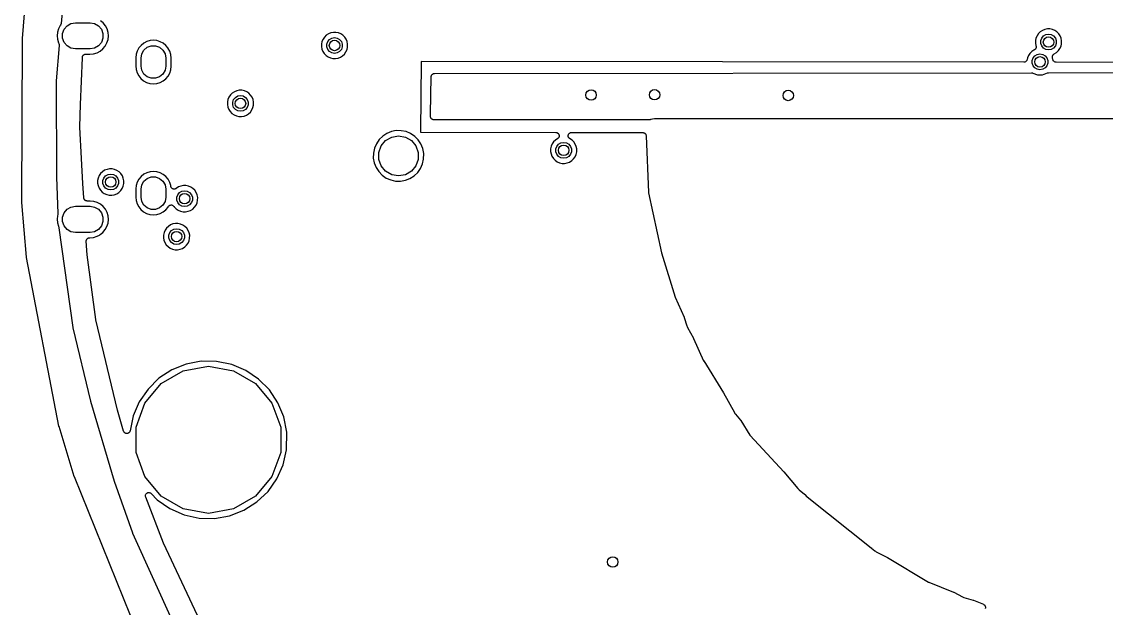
# Model space of a CAD drawing. Extents: x 83.8 to 170.2, y -169.8 to -83.8.
# Drawn here: x 83.8 to 125.22, y -145.36 to -122.99 of the extents above; entities that cross this region are included whole.
import ezdxf

# ---------------------------------------------------------------- set-up
doc = ezdxf.new("R2010")
doc.units = 0
doc.header["$MEASUREMENT"] = 0
doc.layers.add('BLACK', color=7, linetype='CONTINUOUS')

msp = doc.modelspace()

# ---------------------------------------------------------------- linework, layer by layer
at = {"layer": 'Black'}
for p, q in [((85.4415, -121.544), (85.3107, -123.061)), ((83.8379, -123.636), (83.958, -122.049)), ((86.915, -123.041), (86.8105, -122.954)), ((85.1696, -123.39), (85.1553, -123.526)), ((85.2099, -123.26), (85.1696, -123.39)), ((85.2749, -123.14), (85.2099, -123.26)), ((85.2821, -123.131), (85.2749, -123.14)), ((85.2901, -123.117), (85.2821, -123.131)), ((85.2994, -123.103), (85.2901, -123.117)), ((85.3009, -123.098), (85.2994, -123.103)), ((85.3039, -123.092), (85.3009, -123.098)), ((85.3066, -123.076), (85.3039, -123.092)), ((85.3107, -123.061), (85.3066, -123.076)), ((85.3646, -123.444), (85.424, -123.281)), ((85.424, -123.281), (85.5357, -123.148)), ((85.5357, -123.148), (85.686, -123.061)), ((85.686, -123.061), (85.8571, -123.031)), ((85.8571, -123.031), (86.413, -123.031)), ((86.413, -123.031), (86.584, -123.061)), ((86.584, -123.061), (86.7344, -123.148)), ((86.7344, -123.148), (86.846, -123.281)), ((86.846, -123.281), (86.9054, -123.444)), ((87.0006, -123.148), (86.915, -123.041)), ((87.0638, -123.269), (87.0006, -123.148)), ((87.1023, -123.4), (87.0638, -123.269)), ((87.1147, -123.536), (87.1023, -123.4)), ((95.7035, -123.398), (95.6072, -123.417)), ((95.8015, -123.399), (95.7035, -123.398)), ((95.8976, -123.419), (95.8015, -123.399)), ((122.694, -123.376), (122.624, -123.445)), ((122.776, -123.322), (122.694, -123.376)), ((122.867, -123.286), (122.776, -123.322)), ((122.964, -123.267), (122.867, -123.286)), ((123.062, -123.268), (122.964, -123.267)), ((123.158, -123.288), (123.062, -123.268)), ((123.248, -123.326), (123.158, -123.288)), ((123.329, -123.381), (123.248, -123.326)), ((123.398, -123.45), (123.329, -123.381)), ((83.8048, -129.88), (83.8375, -123.645)), ((83.8375, -123.645), (83.8383, -123.64)), ((83.8383, -123.64), (83.8379, -123.636)), ((85.1553, -123.526), (85.1677, -123.662)), ((85.1677, -123.662), (85.2062, -123.793)), ((85.2062, -123.793), (85.2246, -123.828)), ((85.3646, -123.617), (85.3646, -123.444)), ((85.424, -123.781), (85.3646, -123.617)), ((85.5357, -123.914), (85.424, -123.781)), ((86.846, -123.781), (86.7344, -123.914)), ((86.9054, -123.617), (86.846, -123.781)), ((86.9054, -123.444), (86.9054, -123.617)), ((86.9952, -123.922), (87.0601, -123.802)), ((87.0601, -123.802), (87.1005, -123.671)), ((87.1005, -123.671), (87.1147, -123.536)), ((88.4657, -123.812), (88.3632, -123.894)), ((88.5824, -123.751), (88.4657, -123.812)), ((88.7086, -123.714), (88.5824, -123.751)), ((88.8397, -123.702), (88.7086, -123.714)), ((88.9706, -123.715), (88.8397, -123.702)), ((89.0964, -123.754), (88.9706, -123.715)), ((89.2121, -123.817), (89.0964, -123.754)), ((95.2701, -123.747), (95.2497, -123.843)), ((95.3087, -123.657), (95.2701, -123.747)), ((95.3641, -123.576), (95.3087, -123.657)), ((95.4342, -123.507), (95.3641, -123.576)), ((95.5162, -123.453), (95.4342, -123.507)), ((95.4524, -123.846), (95.4882, -123.748)), ((95.4882, -123.748), (95.5554, -123.668)), ((95.6072, -123.417), (95.5162, -123.453)), ((95.5554, -123.668), (95.646, -123.616)), ((95.646, -123.616), (95.749, -123.597)), ((95.749, -123.597), (95.852, -123.616)), ((95.852, -123.616), (95.9426, -123.668)), ((95.988, -123.457), (95.8976, -123.419)), ((95.9426, -123.668), (96.0098, -123.748)), ((96.0693, -123.511), (95.988, -123.457)), ((96.0098, -123.748), (96.0456, -123.846)), ((96.1384, -123.581), (96.0693, -123.511)), ((96.1926, -123.663), (96.1384, -123.581)), ((96.23, -123.753), (96.1926, -123.663)), ((96.2489, -123.849), (96.23, -123.753)), ((122.51, -123.712), (122.508, -123.81)), ((122.508, -123.81), (122.526, -123.906)), ((122.53, -123.616), (122.51, -123.712)), ((122.569, -123.526), (122.53, -123.616)), ((122.624, -123.445), (122.569, -123.526)), ((122.713, -123.715), (122.748, -123.617)), ((122.713, -123.82), (122.713, -123.715)), ((122.748, -123.617), (122.816, -123.537)), ((122.816, -123.537), (122.906, -123.485)), ((122.906, -123.485), (123.009, -123.467)), ((123.009, -123.467), (123.112, -123.485)), ((123.112, -123.485), (123.203, -123.537)), ((123.203, -123.537), (123.27, -123.617)), ((123.27, -123.617), (123.306, -123.715)), ((123.306, -123.715), (123.306, -123.82)), ((123.453, -123.532), (123.398, -123.45)), ((123.49, -123.622), (123.453, -123.532)), ((123.509, -123.718), (123.49, -123.622)), ((123.507, -123.832), (123.509, -123.718)), ((85.2386, -123.898), (85.1219, -125.252)), ((85.2246, -123.828), (85.2288, -123.841)), ((85.2288, -123.841), (85.2347, -123.854)), ((85.2347, -123.854), (85.2355, -123.862)), ((85.2355, -123.862), (85.238, -123.87)), ((85.238, -123.87), (85.2374, -123.884)), ((85.2374, -123.884), (85.2386, -123.898)), ((85.686, -124.001), (85.5357, -123.914)), ((85.8571, -124.031), (85.686, -124.001)), ((86.413, -124.031), (85.8571, -124.031)), ((86.4091, -124.231), (86.5512, -124.217)), ((86.584, -124.001), (86.413, -124.031)), ((86.5512, -124.217), (86.6819, -124.177)), ((86.7344, -123.914), (86.584, -124.001)), ((86.6819, -124.177), (86.8024, -124.113)), ((86.8024, -124.113), (86.9082, -124.027)), ((86.9082, -124.027), (86.9952, -123.922)), ((88.2152, -124.11), (88.1754, -124.236)), ((88.2786, -123.995), (88.2152, -124.11)), ((88.3632, -123.894), (88.2786, -123.995)), ((88.36, -124.378), (88.3887, -124.216)), ((88.3887, -124.216), (88.4711, -124.073)), ((88.4711, -124.073), (88.5975, -123.967)), ((88.5975, -123.967), (88.7525, -123.91)), ((88.7525, -123.91), (88.9175, -123.91)), ((88.9175, -123.91), (89.0725, -123.967)), ((89.0725, -123.967), (89.1989, -124.073)), ((89.1989, -124.073), (89.2814, -124.216)), ((89.3135, -123.901), (89.2121, -123.817)), ((89.2814, -124.216), (89.31, -124.378)), ((89.3967, -124.003), (89.3135, -123.901)), ((89.401, -124.011), (89.3967, -124.003)), ((89.4585, -124.119), (89.401, -124.011)), ((89.4966, -124.245), (89.4585, -124.119)), ((95.2497, -123.843), (95.2483, -123.941)), ((95.2483, -123.941), (95.266, -124.037)), ((95.266, -124.037), (95.3021, -124.128)), ((95.3021, -124.128), (95.3553, -124.211)), ((95.3553, -124.211), (95.4234, -124.281)), ((95.4524, -123.951), (95.4524, -123.846)), ((95.4882, -124.049), (95.4524, -123.951)), ((95.5554, -124.129), (95.4882, -124.049)), ((95.646, -124.182), (95.5554, -124.129)), ((95.749, -124.2), (95.646, -124.182)), ((95.852, -124.182), (95.749, -124.2)), ((95.9426, -124.129), (95.852, -124.182)), ((96.0098, -124.049), (95.9426, -124.129)), ((96.0456, -123.951), (96.0098, -124.049)), ((96.0456, -123.846), (96.0456, -123.951)), ((96.0583, -124.294), (96.1293, -124.227)), ((96.1293, -124.227), (96.1859, -124.147)), ((96.1859, -124.147), (96.2257, -124.057)), ((96.2257, -124.057), (96.2473, -123.962)), ((96.2473, -123.962), (96.2489, -123.849)), ((122.298, -124.2), (122.243, -124.281)), ((122.368, -124.132), (122.298, -124.2)), ((122.45, -124.078), (122.368, -124.132)), ((122.457, -124.075), (122.45, -124.078)), ((122.466, -124.07), (122.457, -124.075)), ((122.476, -124.066), (122.466, -124.07)), ((122.485, -124.058), (122.476, -124.066)), ((122.495, -124.052), (122.485, -124.058)), ((122.501, -124.044), (122.495, -124.052)), ((122.509, -124.036), (122.501, -124.044)), ((122.515, -124.026), (122.509, -124.036)), ((122.522, -124.017), (122.515, -124.026)), ((122.525, -124.007), (122.522, -124.017)), ((122.53, -123.998), (122.525, -124.007)), ((122.526, -123.906), (122.528, -123.911)), ((122.528, -123.911), (122.53, -123.921)), ((122.53, -123.921), (122.534, -123.931)), ((122.532, -123.986), (122.53, -123.998)), ((122.536, -123.975), (122.532, -123.986)), ((122.534, -123.931), (122.535, -123.943)), ((122.535, -123.943), (122.537, -123.954)), ((122.537, -123.954), (122.535, -123.965)), ((122.535, -123.965), (122.536, -123.975)), ((122.58, -124.24), (122.683, -124.222)), ((122.683, -124.222), (122.786, -124.24)), ((122.748, -123.918), (122.713, -123.82)), ((122.816, -123.998), (122.748, -123.918)), ((122.906, -124.051), (122.816, -123.998)), ((123.009, -124.069), (122.906, -124.051)), ((123.112, -124.051), (123.009, -124.069)), ((123.203, -123.998), (123.112, -124.051)), ((123.27, -123.918), (123.203, -123.998)), ((123.208, -124.233), (123.215, -124.227)), ((123.215, -124.227), (123.226, -124.222)), ((123.226, -124.222), (123.318, -124.164)), ((123.306, -123.82), (123.27, -123.918)), ((123.318, -124.164), (123.389, -124.096)), ((123.389, -124.096), (123.446, -124.016)), ((123.446, -124.016), (123.486, -123.926)), ((123.486, -123.926), (123.507, -123.832)), ((86.053, -126.156), (86.1202, -124.371)), ((86.1202, -124.371), (86.1209, -124.353)), ((86.1202, -124.371), (86.1202, -124.371)), ((86.1202, -124.371), (86.1202, -124.371)), ((86.1209, -124.353), (86.1227, -124.344)), ((86.1227, -124.336), (86.1274, -124.323)), ((86.1227, -124.344), (86.1227, -124.336)), ((86.1274, -124.323), (86.1302, -124.31)), ((86.1302, -124.31), (86.1348, -124.302)), ((86.1348, -124.302), (86.1378, -124.294)), ((86.1378, -124.294), (86.1465, -124.284)), ((86.1465, -124.284), (86.1537, -124.272)), ((86.1537, -124.272), (86.1606, -124.267)), ((86.1606, -124.267), (86.1662, -124.26)), ((86.1662, -124.26), (86.1779, -124.254)), ((86.1779, -124.254), (86.1885, -124.245)), ((86.1885, -124.245), (86.1968, -124.243)), ((86.1968, -124.243), (86.2044, -124.238)), ((86.2044, -124.238), (86.2177, -124.236)), ((86.2177, -124.236), (86.2305, -124.232)), ((86.2305, -124.232), (86.2392, -124.232)), ((86.2392, -124.232), (86.2478, -124.231)), ((86.2478, -124.231), (86.4091, -124.231)), ((88.1754, -124.236), (88.16, -124.372)), ((88.16, -124.372), (88.16, -124.377)), ((88.16, -124.377), (88.16, -124.679)), ((88.36, -124.683), (88.36, -124.378)), ((89.31, -124.378), (89.31, -124.683)), ((89.51, -124.382), (89.4966, -124.245)), ((89.51, -124.685), (89.51, -124.382)), ((95.4234, -124.281), (95.5039, -124.337)), ((95.5039, -124.337), (95.5938, -124.376)), ((95.5938, -124.376), (95.6895, -124.397)), ((95.6895, -124.397), (95.7876, -124.4)), ((95.7876, -124.4), (95.8841, -124.382)), ((95.8841, -124.382), (95.9755, -124.347)), ((95.9755, -124.347), (96.0583, -124.294)), ((99.051, -124.518), (99.0358, -127.197)), ((99.052, -124.514), (99.051, -124.517)), ((99.051, -124.517), (99.051, -124.518)), ((99.06, -124.513), (99.052, -124.514)), ((122.066, -124.539), (99.06, -124.513)), ((122.085, -124.535), (122.066, -124.539)), ((122.105, -124.532), (122.085, -124.535)), ((122.107, -124.531), (122.105, -124.532)), ((122.109, -124.531), (122.107, -124.531)), ((122.126, -124.521), (122.109, -124.531)), ((122.144, -124.512), (122.126, -124.521)), ((122.146, -124.51), (122.144, -124.512)), ((122.147, -124.509), (122.146, -124.51)), ((122.16, -124.494), (122.147, -124.509)), ((122.174, -124.479), (122.16, -124.494)), ((122.176, -124.475), (122.174, -124.477)), ((122.174, -124.477), (122.174, -124.479)), ((122.183, -124.457), (122.176, -124.475)), ((122.19, -124.438), (122.183, -124.457)), ((122.204, -124.371), (122.19, -124.438)), ((122.243, -124.281), (122.204, -124.371)), ((122.387, -124.471), (122.422, -124.373)), ((122.387, -124.576), (122.387, -124.471)), ((122.422, -124.674), (122.387, -124.576)), ((122.422, -124.373), (122.49, -124.293)), ((122.49, -124.293), (122.58, -124.24)), ((122.786, -124.24), (122.877, -124.293)), ((122.877, -124.293), (122.944, -124.373)), ((122.944, -124.373), (122.98, -124.471)), ((122.98, -124.576), (122.944, -124.674)), ((122.98, -124.471), (122.98, -124.576)), ((123.156, -124.339), (123.158, -124.327)), ((123.158, -124.349), (123.156, -124.339)), ((123.158, -124.314), (123.161, -124.305)), ((123.158, -124.327), (123.158, -124.314)), ((123.159, -124.359), (123.158, -124.349)), ((123.162, -124.367), (123.159, -124.359)), ((123.161, -124.305), (123.162, -124.295)), ((123.162, -124.295), (123.168, -124.284)), ((123.176, -124.438), (123.162, -124.367)), ((123.168, -124.284), (123.172, -124.273)), ((123.172, -124.273), (123.178, -124.265)), ((123.183, -124.457), (123.176, -124.438)), ((123.178, -124.265), (123.183, -124.256)), ((123.183, -124.256), (123.192, -124.248)), ((123.19, -124.476), (123.183, -124.457)), ((123.191, -124.478), (123.19, -124.476)), ((123.192, -124.479), (123.191, -124.478)), ((123.192, -124.248), (123.2, -124.238)), ((123.206, -124.494), (123.192, -124.479)), ((123.2, -124.238), (123.208, -124.233)), ((123.219, -124.51), (123.206, -124.494)), ((123.22, -124.511), (123.219, -124.51)), ((123.221, -124.512), (123.22, -124.511)), ((123.239, -124.522), (123.221, -124.512)), ((123.257, -124.532), (123.239, -124.522)), ((123.258, -124.533), (123.257, -124.532)), ((123.26, -124.533), (123.258, -124.533)), ((123.28, -124.536), (123.26, -124.533)), ((123.3, -124.54), (123.28, -124.536)), ((138.168, -124.557), (123.3, -124.54)), ((88.16, -124.679), (88.1735, -124.816)), ((88.1735, -124.816), (88.2115, -124.942)), ((88.2115, -124.942), (88.2733, -125.058)), ((88.2733, -125.058), (88.3565, -125.16)), ((88.3887, -124.846), (88.36, -124.683)), ((88.4711, -124.988), (88.3887, -124.846)), ((88.5975, -125.094), (88.4711, -124.988)), ((89.1989, -124.988), (89.0725, -125.094)), ((89.2814, -124.846), (89.1989, -124.988)), ((89.31, -124.683), (89.2814, -124.846)), ((89.3915, -125.066), (89.4549, -124.951)), ((89.4549, -124.951), (89.4947, -124.825)), ((89.4947, -124.825), (89.51, -124.689)), ((89.51, -124.689), (89.51, -124.685)), ((99.4461, -125.059), (99.4484, -125.047)), ((99.4484, -125.047), (99.4535, -125.038)), ((99.4535, -125.038), (99.4569, -125.029)), ((99.4569, -125.029), (99.4648, -125.019)), ((99.4648, -125.019), (99.4711, -125.009)), ((99.4711, -125.009), (99.4789, -125.003)), ((99.4789, -125.003), (99.4853, -124.995)), ((99.4853, -124.995), (99.4959, -124.989)), ((99.4959, -124.989), (99.5054, -124.981)), ((99.5054, -124.981), (99.5148, -124.978)), ((99.5148, -124.978), (99.5234, -124.973)), ((99.5234, -124.973), (99.5355, -124.971)), ((99.5355, -124.971), (99.5471, -124.967)), ((99.5471, -124.967), (99.5571, -124.967)), ((99.5571, -124.967), (99.5669, -124.965)), ((99.5669, -124.965), (122.355, -124.939)), ((122.355, -124.939), (122.358, -124.94)), ((122.358, -124.94), (122.361, -124.939)), ((122.361, -124.939), (122.38, -124.943)), ((122.38, -124.943), (122.398, -124.947)), ((122.398, -124.947), (122.401, -124.948)), ((122.401, -124.948), (122.404, -124.949)), ((122.404, -124.949), (122.583, -125.023)), ((122.49, -124.754), (122.422, -124.674)), ((122.58, -124.806), (122.49, -124.754)), ((122.683, -124.825), (122.58, -124.806)), ((122.583, -125.023), (122.782, -125.023)), ((122.786, -124.806), (122.683, -124.825)), ((122.782, -125.023), (122.965, -124.948)), ((122.877, -124.754), (122.786, -124.806)), ((122.944, -124.674), (122.877, -124.754)), ((122.965, -124.948), (122.968, -124.947)), ((122.968, -124.947), (122.97, -124.946)), ((122.97, -124.946), (122.989, -124.943)), ((122.989, -124.943), (123.008, -124.938)), ((123.008, -124.938), (123.011, -124.939)), ((123.011, -124.939), (123.013, -124.938)), ((123.013, -124.938), (136.854, -124.922)), ((85.1219, -125.252), (85.1217, -125.258)), ((85.1217, -125.258), (85.1369, -128.917)), ((88.3565, -125.16), (88.4579, -125.244)), ((88.4579, -125.244), (88.5737, -125.307)), ((88.5737, -125.307), (88.6994, -125.346)), ((88.7525, -125.151), (88.5975, -125.094)), ((88.6994, -125.346), (88.8303, -125.36)), ((88.9175, -125.151), (88.7525, -125.151)), ((88.8303, -125.36), (88.9614, -125.348)), ((89.0725, -125.094), (88.9175, -125.151)), ((88.9614, -125.348), (89.0876, -125.311)), ((89.0876, -125.311), (89.2043, -125.25)), ((89.2043, -125.25), (89.3069, -125.167)), ((89.3069, -125.167), (89.3915, -125.066)), ((99.4157, -126.5), (99.44, -125.09)), ((99.44, -125.09), (99.4419, -125.08)), ((99.4419, -125.07), (99.4461, -125.059)), ((99.4419, -125.08), (99.4419, -125.07)), ((91.7172, -125.866), (91.6785, -125.956)), ((91.7726, -125.785), (91.7172, -125.866)), ((91.8426, -125.717), (91.7726, -125.785)), ((91.9247, -125.663), (91.8426, -125.717)), ((91.8966, -125.958), (91.9639, -125.878)), ((92.0156, -125.626), (91.9247, -125.663)), ((91.9639, -125.878), (92.0545, -125.825)), ((92.1119, -125.608), (92.0156, -125.626)), ((92.0545, -125.825), (92.1574, -125.807)), ((92.21, -125.609), (92.1119, -125.608)), ((92.1574, -125.807), (92.2604, -125.825)), ((92.306, -125.628), (92.21, -125.609)), ((92.2604, -125.825), (92.351, -125.878)), ((92.3964, -125.666), (92.306, -125.628)), ((92.351, -125.878), (92.4182, -125.958)), ((92.4777, -125.721), (92.3964, -125.666)), ((92.5468, -125.791), (92.4777, -125.721)), ((92.6011, -125.872), (92.5468, -125.791)), ((92.6384, -125.963), (92.6011, -125.872)), ((86.021, -127.007), (86.053, -126.156)), ((91.6582, -126.052), (91.6568, -126.15)), ((91.6568, -126.15), (91.6745, -126.247)), ((91.6785, -125.956), (91.6582, -126.052)), ((91.6745, -126.247), (91.7106, -126.338)), ((91.8609, -126.056), (91.8966, -125.958)), ((91.8609, -126.161), (91.8609, -126.056)), ((91.8966, -126.259), (91.8609, -126.161)), ((91.9639, -126.339), (91.8966, -126.259)), ((92.4182, -126.259), (92.351, -126.339)), ((92.4182, -125.958), (92.454, -126.056)), ((92.454, -126.161), (92.4182, -126.259)), ((92.454, -126.056), (92.454, -126.161)), ((92.5943, -126.357), (92.6342, -126.267)), ((92.6342, -126.267), (92.6557, -126.172)), ((92.6573, -126.058), (92.6384, -125.963)), ((92.6557, -126.172), (92.6573, -126.058)), ((91.7106, -126.338), (91.7637, -126.42)), ((91.7637, -126.42), (91.8318, -126.491)), ((91.8318, -126.491), (91.9123, -126.547)), ((91.9123, -126.547), (92.0022, -126.586)), ((92.0545, -126.391), (91.9639, -126.339)), ((92.0022, -126.586), (92.098, -126.607)), ((92.1574, -126.41), (92.0545, -126.391)), ((92.098, -126.607), (92.196, -126.609)), ((92.2604, -126.391), (92.1574, -126.41)), ((92.196, -126.609), (92.2926, -126.592)), ((92.351, -126.339), (92.2604, -126.391)), ((92.2926, -126.592), (92.384, -126.557)), ((92.384, -126.557), (92.4668, -126.504)), ((92.4668, -126.504), (92.5378, -126.437)), ((92.5378, -126.437), (92.5943, -126.357)), ((99.4139, -126.604), (99.4157, -126.5)), ((99.4158, -126.616), (99.4139, -126.604)), ((99.4158, -126.628), (99.4158, -126.616)), ((99.4192, -126.638), (99.4158, -126.628)), ((99.4208, -126.648), (99.4192, -126.638)), ((99.4267, -126.658), (99.4208, -126.648)), ((99.4309, -126.67), (99.4267, -126.658)), ((99.4373, -126.677), (99.4309, -126.67)), ((99.4422, -126.686), (99.4373, -126.677)), ((99.4514, -126.694), (99.4422, -126.686)), ((99.4592, -126.704), (99.4514, -126.694)), ((99.4679, -126.709), (99.4592, -126.704)), ((99.4755, -126.715), (99.4679, -126.709)), ((99.4869, -126.719), (99.4755, -126.715)), ((107.888, -126.707), (107.832, -126.718)), ((107.891, -126.706), (107.888, -126.707)), ((107.895, -126.706), (107.891, -126.706)), ((107.963, -126.692), (107.895, -126.706)), ((146.037, -126.692), (107.963, -126.692)), ((86.0219, -127.013), (86.021, -127.007)), ((86.0212, -127.019), (86.0219, -127.013)), ((86.0894, -128.209), (86.0212, -127.019)), ((99.4974, -126.726), (99.4869, -126.719)), ((99.5073, -126.727), (99.4974, -126.726)), ((99.5167, -126.731), (99.5073, -126.727)), ((99.5289, -126.731), (99.5167, -126.731)), ((99.5409, -126.733), (99.5289, -126.731)), ((107.77, -126.736), (99.5409, -126.733)), ((107.785, -126.733), (107.77, -126.736)), ((107.8, -126.732), (107.785, -126.733)), ((107.806, -126.729), (107.8, -126.732)), ((107.813, -126.728), (107.806, -126.729)), ((107.827, -126.721), (107.813, -126.728)), ((107.832, -126.718), (107.827, -126.721)), ((97.452, -127.489), (97.3454, -127.644)), ((97.5868, -127.357), (97.452, -127.489)), ((97.5301, -127.727), (97.7008, -127.524)), ((97.7446, -127.253), (97.5868, -127.357)), ((97.7008, -127.524), (97.9309, -127.391)), ((97.9196, -127.183), (97.7446, -127.253)), ((98.1049, -127.147), (97.9196, -127.183)), ((97.9309, -127.391), (98.1925, -127.345)), ((98.2935, -127.149), (98.1049, -127.147)), ((98.1925, -127.345), (98.4541, -127.391)), ((98.4783, -127.186), (98.2935, -127.149)), ((98.4541, -127.391), (98.6842, -127.524)), ((98.6523, -127.26), (98.4783, -127.186)), ((98.8087, -127.365), (98.6523, -127.26)), ((98.6842, -127.524), (98.8549, -127.727)), ((98.9416, -127.499), (98.8087, -127.365)), ((99.046, -127.656), (98.9416, -127.499)), ((99.0358, -127.197), (99.0369, -127.205)), ((99.0369, -127.205), (99.0396, -127.206)), ((99.0396, -127.206), (99.041, -127.206)), ((99.041, -127.206), (104.2, -127.215)), ((104.182, -127.505), (104.112, -127.574)), ((104.269, -127.448), (104.182, -127.505)), ((104.2, -127.215), (104.207, -127.216)), ((104.207, -127.216), (104.214, -127.216)), ((104.214, -127.216), (104.229, -127.22)), ((104.229, -127.22), (104.243, -127.223)), ((104.243, -127.223), (104.249, -127.226)), ((104.249, -127.226), (104.257, -127.228)), ((104.257, -127.228), (104.268, -127.237)), ((104.268, -127.237), (104.281, -127.245)), ((104.274, -127.443), (104.269, -127.448)), ((104.281, -127.439), (104.274, -127.443)), ((104.281, -127.245), (104.286, -127.25)), ((104.29, -127.428), (104.281, -127.439)), ((104.286, -127.25), (104.292, -127.255)), ((104.301, -127.418), (104.29, -127.428)), ((104.292, -127.255), (104.3, -127.267)), ((104.3, -127.267), (104.309, -127.278)), ((104.304, -127.411), (104.301, -127.418)), ((104.309, -127.405), (104.304, -127.411)), ((104.309, -127.278), (104.312, -127.286)), ((104.314, -127.392), (104.309, -127.405)), ((104.312, -127.286), (104.316, -127.292)), ((104.321, -127.378), (104.314, -127.392)), ((104.316, -127.292), (104.319, -127.306)), ((104.319, -127.306), (104.324, -127.32)), ((104.322, -127.371), (104.321, -127.378)), ((104.324, -127.364), (104.322, -127.371)), ((104.324, -127.32), (104.324, -127.327)), ((104.324, -127.327), (104.326, -127.335)), ((104.326, -127.335), (104.324, -127.349)), ((104.324, -127.349), (104.324, -127.364)), ((104.671, -127.334), (104.672, -127.327)), ((104.672, -127.349), (104.671, -127.334)), ((104.672, -127.321), (104.677, -127.306)), ((104.672, -127.327), (104.672, -127.321)), ((104.672, -127.365), (104.672, -127.349)), ((104.674, -127.371), (104.672, -127.365)), ((104.675, -127.378), (104.674, -127.371)), ((104.682, -127.392), (104.675, -127.378)), ((104.677, -127.306), (104.681, -127.291)), ((104.681, -127.291), (104.685, -127.286)), ((104.687, -127.406), (104.682, -127.392)), ((104.685, -127.286), (104.687, -127.279)), ((104.687, -127.279), (104.697, -127.267)), ((104.691, -127.411), (104.687, -127.406)), ((104.694, -127.417), (104.691, -127.411)), ((104.706, -127.428), (104.694, -127.417)), ((104.697, -127.267), (104.706, -127.255)), ((104.706, -127.255), (104.711, -127.251)), ((104.715, -127.44), (104.706, -127.428)), ((104.711, -127.251), (104.716, -127.245)), ((104.721, -127.443), (104.715, -127.44)), ((104.716, -127.245), (104.729, -127.238)), ((104.726, -127.448), (104.721, -127.443)), ((104.817, -127.509), (104.726, -127.448)), ((104.729, -127.238), (104.742, -127.229)), ((104.742, -127.229), (104.748, -127.227)), ((104.748, -127.227), (104.754, -127.223)), ((104.754, -127.223), (104.769, -127.221)), ((104.769, -127.221), (104.784, -127.217)), ((104.784, -127.217), (104.791, -127.217)), ((104.791, -127.217), (104.797, -127.216)), ((104.797, -127.216), (107.52, -127.221)), ((104.886, -127.579), (104.817, -127.509)), ((107.52, -127.221), (107.528, -127.222)), ((107.528, -127.222), (107.536, -127.222)), ((107.536, -127.222), (107.55, -127.226)), ((107.55, -127.226), (107.563, -127.228)), ((107.563, -127.228), (107.57, -127.233)), ((107.57, -127.233), (107.578, -127.235)), ((107.578, -127.235), (107.589, -127.244)), ((107.589, -127.244), (107.601, -127.251)), ((107.601, -127.251), (107.607, -127.257)), ((107.607, -127.257), (107.613, -127.262)), ((107.613, -127.262), (107.621, -127.274)), ((107.621, -127.274), (107.63, -127.284)), ((107.63, -127.284), (107.632, -127.292)), ((107.632, -127.292), (107.637, -127.299)), ((107.637, -127.299), (107.64, -127.313)), ((107.64, -127.313), (107.645, -127.326)), ((107.645, -127.326), (107.645, -127.334)), ((107.645, -127.334), (107.646, -127.342)), ((107.646, -127.342), (107.738, -129.507)), ((97.2711, -127.818), (97.2319, -128.002)), ((97.3454, -127.644), (97.2711, -127.818)), ((97.4392, -127.977), (97.5301, -127.727)), ((98.8549, -127.727), (98.9458, -127.977)), ((99.1179, -127.83), (99.046, -127.656)), ((99.1544, -128.015), (99.1179, -127.83)), ((103.997, -127.841), (103.996, -127.939)), ((103.996, -127.939), (104.014, -128.035)), ((104.018, -127.745), (103.997, -127.841)), ((104.056, -127.654), (104.018, -127.745)), ((104.112, -127.574), (104.056, -127.654)), ((104.2, -127.844), (104.236, -127.746)), ((104.2, -127.949), (104.2, -127.844)), ((104.236, -128.047), (104.2, -127.949)), ((104.236, -127.746), (104.303, -127.666)), ((104.303, -127.666), (104.394, -127.614)), ((104.394, -127.614), (104.497, -127.595)), ((104.497, -127.595), (104.6, -127.614)), ((104.6, -127.614), (104.69, -127.666)), ((104.69, -127.666), (104.758, -127.746)), ((104.758, -127.746), (104.793, -127.844)), ((104.793, -127.949), (104.758, -128.047)), ((104.793, -127.844), (104.793, -127.949)), ((104.94, -127.661), (104.886, -127.579)), ((104.978, -127.751), (104.94, -127.661)), ((104.997, -127.847), (104.978, -127.751)), ((104.995, -127.96), (104.997, -127.847)), ((86.1443, -129.166), (86.0894, -128.209)), ((97.2319, -128.002), (97.2292, -128.191)), ((97.2292, -128.191), (97.2633, -128.376)), ((97.4392, -128.243), (97.4392, -127.977)), ((97.5301, -128.492), (97.4392, -128.243)), ((98.9458, -128.243), (98.8549, -128.492)), ((98.9458, -127.977), (98.9458, -128.243)), ((99.1097, -128.415), (99.1513, -128.232)), ((99.1513, -128.232), (99.1544, -128.015)), ((104.014, -128.035), (104.05, -128.126)), ((104.05, -128.126), (104.103, -128.209)), ((104.103, -128.209), (104.171, -128.279)), ((104.171, -128.279), (104.252, -128.335)), ((104.303, -128.127), (104.236, -128.047)), ((104.252, -128.335), (104.342, -128.374)), ((104.394, -128.18), (104.303, -128.127)), ((104.497, -128.198), (104.394, -128.18)), ((104.6, -128.18), (104.497, -128.198)), ((104.69, -128.127), (104.6, -128.18)), ((104.632, -128.38), (104.723, -128.345)), ((104.758, -128.047), (104.69, -128.127)), ((104.723, -128.345), (104.806, -128.292)), ((104.806, -128.292), (104.877, -128.225)), ((104.877, -128.225), (104.934, -128.145)), ((104.934, -128.145), (104.974, -128.055)), ((104.974, -128.055), (104.995, -127.96)), ((86.8196, -128.783), (86.7642, -128.864)), ((86.8896, -128.714), (86.8196, -128.783)), ((86.9717, -128.66), (86.8896, -128.714)), ((87.0626, -128.624), (86.9717, -128.66)), ((87.1589, -128.605), (87.0626, -128.624)), ((87.257, -128.606), (87.1589, -128.605)), ((87.353, -128.626), (87.257, -128.606)), ((87.4434, -128.664), (87.353, -128.626)), ((87.5247, -128.718), (87.4434, -128.664)), ((87.5938, -128.788), (87.5247, -128.718)), ((88.5824, -128.751), (88.4657, -128.812)), ((88.7086, -128.714), (88.5824, -128.751)), ((88.8397, -128.702), (88.7086, -128.714)), ((88.9706, -128.715), (88.8397, -128.702)), ((89.0964, -128.754), (88.9706, -128.715)), ((89.2121, -128.817), (89.0964, -128.754)), ((97.2633, -128.376), (97.3327, -128.552)), ((97.3327, -128.552), (97.4349, -128.71)), ((97.4349, -128.71), (97.566, -128.846)), ((97.7008, -128.696), (97.5301, -128.492)), ((97.9309, -128.829), (97.7008, -128.696)), ((98.6842, -128.696), (98.4541, -128.829)), ((98.8549, -128.492), (98.6842, -128.696)), ((98.7876, -128.872), (98.9242, -128.742)), ((98.9242, -128.742), (99.033, -128.587)), ((99.033, -128.587), (99.1097, -128.415)), ((104.342, -128.374), (104.437, -128.395)), ((104.437, -128.395), (104.535, -128.397)), ((104.535, -128.397), (104.632, -128.38)), ((85.1369, -128.917), (85.1369, -128.919)), ((85.1369, -128.919), (85.1891, -130.303)), ((86.1756, -129.711), (86.1443, -129.166)), ((86.7052, -129.05), (86.7038, -129.148)), ((86.7038, -129.148), (86.7215, -129.244)), ((86.7255, -128.954), (86.7052, -129.05)), ((86.7642, -128.864), (86.7255, -128.954)), ((86.9079, -129.053), (86.9436, -128.955)), ((86.9079, -129.158), (86.9079, -129.053)), ((86.9436, -129.256), (86.9079, -129.158)), ((86.9436, -128.955), (87.0109, -128.875)), ((87.0109, -128.875), (87.1014, -128.823)), ((87.1014, -128.823), (87.2044, -128.804)), ((87.2044, -128.804), (87.3074, -128.823)), ((87.3074, -128.823), (87.398, -128.875)), ((87.398, -128.875), (87.4652, -128.955)), ((87.4652, -128.955), (87.501, -129.053)), ((87.501, -129.158), (87.4652, -129.256)), ((87.501, -129.053), (87.501, -129.158)), ((87.6481, -128.87), (87.5938, -128.788)), ((87.6854, -128.96), (87.6481, -128.87)), ((87.6812, -129.264), (87.7027, -129.169)), ((87.7043, -129.056), (87.6854, -128.96)), ((87.7027, -129.169), (87.7043, -129.056)), ((88.2152, -129.11), (88.1754, -129.236)), ((88.2786, -128.995), (88.2152, -129.11)), ((88.3632, -128.894), (88.2786, -128.995)), ((88.4657, -128.812), (88.3632, -128.894)), ((88.3887, -129.216), (88.4711, -129.073)), ((88.4711, -129.073), (88.5975, -128.967)), ((88.5975, -128.967), (88.7525, -128.91)), ((88.7525, -128.91), (88.9175, -128.91)), ((88.9175, -128.91), (89.0725, -128.967)), ((89.0725, -128.967), (89.1989, -129.073)), ((89.1989, -129.073), (89.2814, -129.216)), ((89.3135, -128.901), (89.2121, -128.817)), ((89.3967, -129.003), (89.3135, -128.901)), ((89.4585, -129.119), (89.3967, -129.003)), ((89.4966, -129.245), (89.4585, -129.119)), ((97.566, -128.846), (97.7209, -128.954)), ((97.7209, -128.954), (97.8938, -129.029)), ((97.8938, -129.029), (98.078, -129.07)), ((98.1925, -128.875), (97.9309, -128.829)), ((98.078, -129.07), (98.2666, -129.074)), ((98.4541, -128.829), (98.1925, -128.875)), ((98.2666, -129.074), (98.4524, -129.041)), ((98.4524, -129.041), (98.6283, -128.973)), ((98.6283, -128.973), (98.7876, -128.872)), ((86.7215, -129.244), (86.7576, -129.335)), ((86.7576, -129.335), (86.8107, -129.418)), ((86.8107, -129.418), (86.8788, -129.488)), ((86.8788, -129.488), (86.9593, -129.544)), ((87.0109, -129.336), (86.9436, -129.256)), ((86.9593, -129.544), (87.0492, -129.583)), ((87.1014, -129.389), (87.0109, -129.336)), ((87.0492, -129.583), (87.145, -129.604)), ((87.2044, -129.407), (87.1014, -129.389)), ((87.145, -129.604), (87.243, -129.607)), ((87.3074, -129.389), (87.2044, -129.407)), ((87.243, -129.607), (87.3396, -129.589)), ((87.398, -129.336), (87.3074, -129.389)), ((87.3396, -129.589), (87.431, -129.554)), ((87.4652, -129.256), (87.398, -129.336)), ((87.431, -129.554), (87.5138, -129.501)), ((87.5138, -129.501), (87.5848, -129.434)), ((87.5848, -129.434), (87.6413, -129.354)), ((87.6413, -129.354), (87.6544, -129.324)), ((87.6544, -129.324), (87.6812, -129.264)), ((87.6544, -129.324), (87.6544, -129.324)), ((88.1754, -129.236), (88.16, -129.372)), ((88.16, -129.372), (88.16, -129.377)), ((88.16, -129.377), (88.16, -129.679)), ((88.36, -129.378), (88.3887, -129.216)), ((88.36, -129.683), (88.36, -129.378)), ((89.2814, -129.216), (89.31, -129.378)), ((89.31, -129.378), (89.31, -129.683)), ((89.4986, -129.266), (89.4966, -129.245)), ((89.5012, -129.275), (89.4986, -129.266)), ((89.502, -129.285), (89.5012, -129.275)), ((89.5071, -129.296), (89.502, -129.285)), ((89.5105, -129.308), (89.5071, -129.296)), ((89.5162, -129.316), (89.5105, -129.308)), ((89.5202, -129.325), (89.5162, -129.316)), ((89.5289, -129.334), (89.5202, -129.325)), ((89.5361, -129.344), (89.5289, -129.334)), ((89.5442, -129.35), (89.5361, -129.344)), ((89.5511, -129.357), (89.5442, -129.35)), ((89.5623, -129.362), (89.5511, -129.357)), ((89.5725, -129.369), (89.5623, -129.362)), ((89.582, -129.372), (89.5725, -129.369)), ((89.5908, -129.376), (89.582, -129.372)), ((89.6032, -129.377), (89.5908, -129.376)), ((89.6153, -129.38), (89.6032, -129.377)), ((89.625, -129.379), (89.6153, -129.38)), ((89.6347, -129.38), (89.625, -129.379)), ((89.6468, -129.377), (89.6347, -129.38)), ((89.6591, -129.376), (89.6468, -129.377)), ((89.668, -129.372), (89.6591, -129.376)), ((89.6775, -129.369), (89.668, -129.372)), ((89.6877, -129.362), (89.6775, -129.369)), ((89.6989, -129.357), (89.6877, -129.362)), ((89.7022, -129.353), (89.6989, -129.357)), ((89.7911, -129.295), (89.7022, -129.353)), ((89.7273, -129.688), (89.763, -129.59)), ((89.763, -129.59), (89.8303, -129.51)), ((89.882, -129.259), (89.7911, -129.295)), ((89.8303, -129.51), (89.9209, -129.458)), ((89.9783, -129.24), (89.882, -129.259)), ((89.9209, -129.458), (90.0238, -129.439)), ((90.0764, -129.241), (89.9783, -129.24)), ((90.0238, -129.439), (90.1268, -129.458)), ((90.1724, -129.261), (90.0764, -129.241)), ((90.1268, -129.458), (90.2174, -129.51)), ((90.2628, -129.299), (90.1724, -129.261)), ((90.2174, -129.51), (90.2846, -129.59)), ((90.3441, -129.353), (90.2628, -129.299)), ((90.2846, -129.59), (90.3204, -129.688)), ((90.4132, -129.423), (90.3441, -129.353)), ((90.4675, -129.505), (90.4132, -129.423)), ((90.5048, -129.595), (90.4675, -129.505)), ((90.5237, -129.691), (90.5048, -129.595)), ((107.738, -129.507), (107.739, -129.517)), ((107.739, -129.517), (108.23, -131.805)), ((83.8058, -129.886), (83.8048, -129.88)), ((83.8053, -129.892), (83.8058, -129.886)), ((83.9851, -131.971), (83.8053, -129.892)), ((86.1773, -129.718), (86.1756, -129.711)), ((86.1773, -129.726), (86.1773, -129.718)), ((86.1823, -129.74), (86.1773, -129.726)), ((86.1857, -129.754), (86.1823, -129.74)), ((86.1898, -129.76), (86.1857, -129.754)), ((86.1924, -129.767), (86.1898, -129.76)), ((86.2018, -129.778), (86.1924, -129.767)), ((86.2099, -129.791), (86.2018, -129.778)), ((86.2159, -129.795), (86.2099, -129.791)), ((86.2207, -129.801), (86.2159, -129.795)), ((86.2335, -129.808), (86.2207, -129.801)), ((86.2453, -129.817), (86.2335, -129.808)), ((86.2524, -129.819), (86.2453, -129.817)), ((86.2589, -129.823), (86.2524, -129.819)), ((86.2734, -129.826), (86.2589, -129.823)), ((86.2875, -129.83), (86.2734, -129.826)), ((86.295, -129.829), (86.2875, -129.83)), ((86.3024, -129.831), (86.295, -129.829)), ((86.4149, -129.831), (86.3024, -129.831)), ((86.4193, -129.831), (86.4149, -129.831)), ((86.5608, -129.847), (86.4193, -129.831)), ((86.6909, -129.888), (86.5608, -129.847)), ((86.8105, -129.954), (86.6909, -129.888)), ((86.915, -130.041), (86.8105, -129.954)), ((88.16, -129.679), (88.1735, -129.816)), ((88.1735, -129.816), (88.2115, -129.942)), ((88.2115, -129.942), (88.2733, -130.058)), ((88.3887, -129.846), (88.36, -129.683)), ((88.4711, -129.988), (88.3887, -129.846)), ((88.5975, -130.094), (88.4711, -129.988)), ((89.1989, -129.988), (89.0725, -130.094)), ((89.2814, -129.846), (89.1989, -129.988)), ((89.31, -129.683), (89.2814, -129.846)), ((89.4154, -130.03), (89.4277, -130.014)), ((89.4277, -130.014), (89.4292, -130.013)), ((89.4292, -130.013), (89.4304, -130.011)), ((89.4304, -130.011), (89.4477, -130.001)), ((89.4477, -130.001), (89.4648, -129.99)), ((89.4648, -129.99), (89.4666, -129.989)), ((89.4666, -129.989), (89.4681, -129.989)), ((89.4681, -129.989), (89.488, -129.985)), ((89.488, -129.985), (89.5078, -129.98)), ((89.5078, -129.98), (89.5096, -129.98)), ((89.5096, -129.98), (89.5114, -129.98)), ((89.5114, -129.98), (89.5314, -129.983)), ((89.5314, -129.983), (89.5516, -129.986)), ((89.5516, -129.986), (89.5532, -129.986)), ((89.5532, -129.986), (89.5549, -129.987)), ((89.5549, -129.987), (89.5728, -129.997)), ((89.5728, -129.997), (89.5908, -130.006)), ((89.5908, -130.006), (89.592, -130.007)), ((89.592, -130.007), (89.5936, -130.008)), ((89.5936, -130.008), (89.607, -130.023)), ((89.607, -130.023), (89.6208, -130.038)), ((89.7273, -129.793), (89.7273, -129.688)), ((89.763, -129.891), (89.7273, -129.793)), ((89.8303, -129.971), (89.763, -129.891)), ((89.9209, -130.024), (89.8303, -129.971)), ((90.0238, -130.042), (89.9209, -130.024)), ((90.1268, -130.024), (90.0238, -130.042)), ((90.2174, -129.971), (90.1268, -130.024)), ((90.2846, -129.891), (90.2174, -129.971)), ((90.3204, -129.793), (90.2846, -129.891)), ((90.3204, -129.688), (90.3204, -129.793)), ((90.4042, -130.069), (90.4607, -129.989)), ((90.4607, -129.989), (90.5006, -129.899)), ((90.5006, -129.899), (90.5221, -129.804)), ((90.5221, -129.804), (90.5237, -129.691)), ((85.1696, -130.39), (85.1553, -130.526)), ((85.1835, -130.345), (85.1696, -130.39)), ((85.1862, -130.324), (85.1835, -130.345)), ((85.1891, -130.303), (85.1862, -130.324)), ((85.3646, -130.444), (85.424, -130.281)), ((85.424, -130.281), (85.5357, -130.148)), ((85.5357, -130.148), (85.686, -130.061)), ((85.686, -130.061), (85.8571, -130.031)), ((85.8571, -130.031), (86.413, -130.031)), ((86.413, -130.031), (86.584, -130.061)), ((86.584, -130.061), (86.7344, -130.148)), ((86.7344, -130.148), (86.846, -130.281)), ((86.846, -130.281), (86.9054, -130.444)), ((87.0006, -130.148), (86.915, -130.041)), ((87.0638, -130.269), (87.0006, -130.148)), ((87.1023, -130.4), (87.0638, -130.269)), ((87.1147, -130.536), (87.1023, -130.4)), ((88.2733, -130.058), (88.3565, -130.16)), ((88.3565, -130.16), (88.4579, -130.244)), ((88.4579, -130.244), (88.5737, -130.307)), ((88.5737, -130.307), (88.6994, -130.346)), ((88.7525, -130.151), (88.5975, -130.094)), ((88.6994, -130.346), (88.8303, -130.36)), ((88.9175, -130.151), (88.7525, -130.151)), ((88.8303, -130.36), (88.9614, -130.348)), ((89.0725, -130.094), (88.9175, -130.151)), ((88.9614, -130.348), (89.0876, -130.311)), ((89.0876, -130.311), (89.2043, -130.25)), ((89.2043, -130.25), (89.3069, -130.167)), ((89.3069, -130.167), (89.3915, -130.066)), ((89.3915, -130.066), (89.4027, -130.046)), ((89.4027, -130.046), (89.4154, -130.03)), ((89.6208, -130.038), (89.6301, -130.053)), ((89.6301, -130.053), (89.6982, -130.123)), ((89.6982, -130.123), (89.7787, -130.179)), ((89.7787, -130.179), (89.8686, -130.218)), ((89.8686, -130.218), (89.9644, -130.239)), ((89.9644, -130.239), (90.0624, -130.242)), ((90.0624, -130.242), (90.159, -130.224)), ((90.159, -130.224), (90.2504, -130.189)), ((90.2504, -130.189), (90.3332, -130.136)), ((90.3332, -130.136), (90.4042, -130.069)), ((85.1553, -130.526), (85.1677, -130.662)), ((85.1677, -130.662), (85.2062, -130.793)), ((85.2062, -130.793), (85.2149, -130.809)), ((85.2149, -130.809), (85.2215, -130.83)), ((85.2215, -130.83), (85.2282, -130.851)), ((85.2282, -130.851), (85.7613, -134.66)), ((85.3646, -130.617), (85.3646, -130.444)), ((85.424, -130.781), (85.3646, -130.617)), ((85.5357, -130.914), (85.424, -130.781)), ((86.846, -130.781), (86.7344, -130.914)), ((86.9054, -130.617), (86.846, -130.781)), ((86.9054, -130.444), (86.9054, -130.617)), ((86.9952, -130.922), (87.0601, -130.802)), ((87.0601, -130.802), (87.1005, -130.671)), ((87.1005, -130.671), (87.1147, -130.536)), ((89.4042, -130.797), (89.3342, -130.865)), ((89.4863, -130.743), (89.4042, -130.797)), ((89.5772, -130.706), (89.4863, -130.743)), ((89.6735, -130.688), (89.5772, -130.706)), ((89.7716, -130.689), (89.6735, -130.688)), ((89.8676, -130.708), (89.7716, -130.689)), ((89.958, -130.746), (89.8676, -130.708)), ((90.0393, -130.801), (89.958, -130.746)), ((90.1084, -130.871), (90.0393, -130.801)), ((85.686, -131.001), (85.5357, -130.914)), ((85.8571, -131.031), (85.686, -131.001)), ((86.413, -131.031), (85.8571, -131.031)), ((86.3061, -131.272), (86.3156, -131.26)), ((86.3156, -131.26), (86.3221, -131.257)), ((86.3221, -131.257), (86.3275, -131.251)), ((86.3275, -131.251), (86.341, -131.246)), ((86.341, -131.246), (86.3538, -131.238)), ((86.3538, -131.238), (86.3612, -131.237)), ((86.3612, -131.237), (86.368, -131.234)), ((86.368, -131.234), (86.3827, -131.233)), ((86.3827, -131.233), (86.3972, -131.231)), ((86.3972, -131.231), (86.4091, -131.231)), ((86.4091, -131.231), (86.5512, -131.217)), ((86.584, -131.001), (86.413, -131.031)), ((86.5512, -131.217), (86.6819, -131.177)), ((86.7344, -130.914), (86.584, -131.001)), ((86.6819, -131.177), (86.7727, -131.129)), ((86.7727, -131.129), (86.8024, -131.113)), ((86.7727, -131.129), (86.7727, -131.129)), ((86.8024, -131.113), (86.9082, -131.027)), ((86.9082, -131.027), (86.9952, -130.922)), ((89.2198, -131.132), (89.2184, -131.23)), ((89.2184, -131.23), (89.2361, -131.327)), ((89.2401, -131.036), (89.2198, -131.132)), ((89.2788, -130.946), (89.2401, -131.036)), ((89.3342, -130.865), (89.2788, -130.946)), ((89.4225, -131.136), (89.4582, -131.038)), ((89.4225, -131.241), (89.4225, -131.136)), ((89.4582, -131.339), (89.4225, -131.241)), ((89.4582, -131.038), (89.5255, -130.958)), ((89.5255, -130.958), (89.6161, -130.905)), ((89.6161, -130.905), (89.719, -130.887)), ((89.719, -130.887), (89.822, -130.905)), ((89.822, -130.905), (89.9126, -130.958)), ((89.9126, -130.958), (89.9798, -131.038)), ((89.9798, -131.038), (90.0156, -131.136)), ((90.0156, -131.241), (89.9798, -131.339)), ((90.0156, -131.136), (90.0156, -131.241)), ((90.1627, -130.952), (90.1084, -130.871)), ((90.2, -131.043), (90.1627, -130.952)), ((90.1958, -131.347), (90.2173, -131.252)), ((90.2189, -131.138), (90.2, -131.043)), ((90.2173, -131.252), (90.2189, -131.138)), ((86.2704, -131.365), (86.2721, -131.35)), ((86.2999, -131.879), (86.2704, -131.365)), ((86.2721, -131.336), (86.2747, -131.329)), ((86.2721, -131.35), (86.2721, -131.336)), ((86.2747, -131.329), (86.2756, -131.321)), ((86.2756, -131.321), (86.2822, -131.308)), ((86.2822, -131.308), (86.2872, -131.294)), ((86.2872, -131.294), (86.292, -131.288)), ((86.292, -131.288), (86.2954, -131.282)), ((86.2954, -131.282), (86.3061, -131.272)), ((89.2361, -131.327), (89.2722, -131.418)), ((89.2722, -131.418), (89.3253, -131.5)), ((89.3253, -131.5), (89.3934, -131.571)), ((89.3934, -131.571), (89.4739, -131.627)), ((89.5255, -131.419), (89.4582, -131.339)), ((89.4739, -131.627), (89.5638, -131.666)), ((89.6161, -131.471), (89.5255, -131.419)), ((89.5638, -131.666), (89.6596, -131.687)), ((89.719, -131.49), (89.6161, -131.471)), ((89.822, -131.471), (89.719, -131.49)), ((89.7576, -131.689), (89.8542, -131.672)), ((89.9126, -131.419), (89.822, -131.471)), ((89.8542, -131.672), (89.9456, -131.637)), ((89.9798, -131.339), (89.9126, -131.419)), ((89.9456, -131.637), (90.0284, -131.584)), ((90.0284, -131.584), (90.0994, -131.517)), ((90.0994, -131.517), (90.1559, -131.437)), ((90.1559, -131.437), (90.1958, -131.347)), ((83.9868, -131.977), (83.9851, -131.971)), ((83.9869, -131.984), (83.9868, -131.977)), ((85.2266, -138.422), (83.9869, -131.984)), ((86.3011, -131.884), (86.2999, -131.879)), ((86.3009, -131.889), (86.3011, -131.884)), ((86.6346, -134.347), (86.3009, -131.889)), ((89.6596, -131.687), (89.7576, -131.689)), ((108.23, -131.805), (108.231, -131.811)), ((108.231, -131.811), (108.758, -133.496)), ((108.758, -133.496), (108.76, -133.503)), ((108.76, -133.503), (109.096, -134.257)), ((86.6366, -134.353), (86.6346, -134.347)), ((86.6369, -134.359), (86.6366, -134.353)), ((87.4576, -137.804), (86.6369, -134.359)), ((109.096, -134.257), (109.098, -134.264)), ((109.098, -134.264), (109.102, -134.271)), ((109.102, -134.271), (109.203, -134.589)), ((85.7613, -134.66), (85.7624, -134.666)), ((85.7624, -134.666), (86.4319, -137.461)), ((109.203, -134.589), (109.215, -134.619)), ((109.215, -134.619), (109.216, -134.62)), ((109.216, -134.62), (109.216, -134.621)), ((109.216, -134.621), (109.228, -134.65)), ((109.228, -134.65), (109.454, -135.062)), ((109.454, -135.062), (109.456, -135.067)), ((109.456, -135.067), (109.459, -135.071)), ((109.459, -135.071), (109.839, -135.924)), ((90.0826, -136.052), (89.5382, -136.272)), ((89.9727, -136.302), (90.932, -136.133)), ((90.6593, -135.942), (90.0826, -136.052)), ((91.2465, -135.946), (90.6593, -135.942)), ((90.932, -136.133), (91.8913, -136.302)), ((91.8216, -136.064), (91.2465, -135.946)), ((92.3629, -136.292), (91.8216, -136.064)), ((109.839, -135.924), (109.843, -135.932)), ((109.843, -135.932), (110.6, -137.146)), ((89.0469, -136.593), (88.6274, -137.004)), ((89.5382, -136.272), (89.0469, -136.593)), ((89.1292, -136.789), (89.9727, -136.302)), ((91.8913, -136.302), (92.7348, -136.789)), ((92.8497, -136.62), (92.3629, -136.292)), ((93.2634, -137.037), (92.8497, -136.62)), ((88.6274, -137.004), (88.2956, -137.489)), ((88.5031, -137.536), (89.1292, -136.789)), ((92.7348, -136.789), (93.3609, -137.536)), ((93.5883, -137.526), (93.2634, -137.037)), ((86.4319, -137.461), (86.4328, -137.464)), ((86.4328, -137.464), (87.336, -140.514)), ((110.6, -137.146), (110.602, -137.15)), ((110.602, -137.15), (110.604, -137.152)), ((110.604, -137.152), (111.016, -137.902)), ((87.459, -137.807), (87.4576, -137.804)), ((87.4595, -137.811), (87.459, -137.807)), ((87.697, -138.609), (87.4595, -137.811)), ((88.2956, -137.489), (88.0643, -138.028)), ((88.1699, -138.451), (88.5031, -137.536)), ((93.3609, -137.536), (93.6941, -138.451)), ((93.8121, -138.068), (93.5883, -137.526)), ((88.0643, -138.028), (87.943, -138.599)), ((93.926, -138.644), (93.8121, -138.068)), ((111.016, -137.902), (111.034, -137.929)), ((111.034, -137.929), (111.034, -137.929)), ((111.034, -137.929), (111.035, -137.93)), ((111.035, -137.93), (111.053, -137.957)), ((111.053, -137.957), (111.251, -138.193)), ((111.251, -138.193), (111.255, -138.2)), ((111.255, -138.2), (111.261, -138.207)), ((111.261, -138.207), (111.611, -138.768)), ((85.2291, -138.428), (85.2266, -138.422)), ((85.2299, -138.435), (85.2291, -138.428)), ((85.813, -140.338), (85.2299, -138.435)), ((87.7027, -138.62), (87.697, -138.609)), ((87.7066, -138.632), (87.7027, -138.62)), ((87.7125, -138.64), (87.7066, -138.632)), ((87.7168, -138.648), (87.7125, -138.64)), ((87.726, -138.657), (87.7168, -138.648)), ((87.7338, -138.667), (87.726, -138.657)), ((87.7419, -138.672), (87.7338, -138.667)), ((87.7488, -138.679), (87.7419, -138.672)), ((87.7604, -138.684), (87.7488, -138.679)), ((87.7712, -138.691), (87.7604, -138.684)), ((87.7805, -138.693), (87.7712, -138.691)), ((87.7893, -138.696), (87.7805, -138.693)), ((87.8019, -138.697), (87.7893, -138.696)), ((87.8143, -138.7), (87.8019, -138.697)), ((87.8238, -138.698), (87.8143, -138.7)), ((87.8333, -138.699), (87.8238, -138.698)), ((87.8455, -138.695), (87.8333, -138.699)), ((87.858, -138.694), (87.8455, -138.695)), ((87.8664, -138.689), (87.858, -138.694)), ((87.8756, -138.686), (87.8664, -138.689)), ((87.8858, -138.679), (87.8756, -138.686)), ((87.897, -138.673), (87.8858, -138.679)), ((87.9033, -138.666), (87.897, -138.673)), ((87.911, -138.66), (87.9033, -138.666)), ((87.918, -138.649), (87.911, -138.66)), ((87.9265, -138.64), (87.918, -138.649)), ((87.93, -138.631), (87.9265, -138.64)), ((87.9353, -138.623), (87.93, -138.631)), ((87.9382, -138.611), (87.9353, -138.623)), ((87.943, -138.599), (87.9382, -138.611)), ((88.1699, -139.425), (88.1699, -138.451)), ((93.6941, -138.451), (93.6941, -139.425)), ((93.9166, -139.316), (93.926, -138.644)), ((111.611, -138.768), (111.618, -138.777)), ((111.618, -138.777), (112.898, -140.156)), ((88.5031, -140.34), (88.1699, -139.425)), ((93.6941, -139.425), (93.3609, -140.34)), ((93.7867, -139.888), (93.9166, -139.316)), ((93.5479, -140.424), (93.7867, -139.888)), ((85.8155, -140.343), (85.813, -140.338)), ((85.8167, -140.348), (85.8155, -140.343)), ((88.2823, -146.421), (85.8167, -140.348)), ((89.1292, -141.087), (88.5031, -140.34)), ((93.3609, -140.34), (92.7348, -141.087)), ((112.898, -140.156), (112.9, -140.159)), ((112.9, -140.159), (112.902, -140.161)), ((112.902, -140.161), (113.438, -140.799)), ((87.336, -140.514), (87.3371, -140.517)), ((87.3371, -140.517), (88.0367, -142.489)), ((93.2094, -140.904), (93.5479, -140.424)), ((88.5302, -141.078), (88.5331, -141.059)), ((88.5308, -141.081), (88.5302, -141.078)), ((88.5304, -141.084), (88.5308, -141.081)), ((88.535, -141.102), (88.5304, -141.084)), ((88.5331, -141.059), (88.5351, -141.04)), ((88.5386, -141.121), (88.535, -141.102)), ((88.5351, -141.04), (88.5365, -141.037)), ((88.5365, -141.037), (88.537, -141.034)), ((88.537, -141.034), (88.5461, -141.018)), ((89.2144, -142.878), (88.5386, -141.121)), ((88.5461, -141.018), (88.5544, -141.001)), ((88.5544, -141.001), (88.5568, -140.998)), ((88.5568, -140.998), (88.5584, -140.995)), ((88.5584, -140.995), (88.5726, -140.983)), ((88.5726, -140.983), (88.5861, -140.97)), ((88.5861, -140.97), (88.5891, -140.969)), ((88.5891, -140.969), (88.5917, -140.967)), ((88.5917, -140.967), (88.6092, -140.96)), ((88.6092, -140.96), (88.6264, -140.952)), ((88.6264, -140.952), (88.6297, -140.952)), ((88.6297, -140.952), (88.6328, -140.951)), ((88.6328, -140.951), (88.6516, -140.95)), ((88.6516, -140.95), (88.6704, -140.949)), ((88.6704, -140.949), (88.6736, -140.95)), ((88.6736, -140.95), (88.6769, -140.95)), ((88.6769, -140.95), (88.6947, -140.956)), ((88.6947, -140.956), (88.7128, -140.961)), ((88.7128, -140.961), (88.7155, -140.963)), ((88.7155, -140.963), (88.7186, -140.964)), ((88.7186, -140.964), (88.7333, -140.976)), ((88.7333, -140.976), (88.7485, -140.987)), ((88.7485, -140.987), (88.9821, -141.229)), ((89.9727, -141.574), (89.1292, -141.087)), ((92.7348, -141.087), (91.8913, -141.574)), ((92.7842, -141.309), (93.2094, -140.904)), ((113.438, -140.799), (113.461, -140.822)), ((113.461, -140.822), (113.461, -140.822)), ((113.461, -140.822), (113.462, -140.823)), ((113.462, -140.823), (113.485, -140.845)), ((113.485, -140.845), (113.688, -141.009)), ((113.688, -141.009), (113.695, -141.016)), ((113.695, -141.016), (113.702, -141.022)), ((113.702, -141.022), (113.785, -141.111)), ((113.785, -141.111), (113.792, -141.118)), ((113.792, -141.118), (116.233, -143.058)), ((88.9821, -141.229), (89.4643, -141.564)), ((89.4643, -141.564), (90.0023, -141.799)), ((90.932, -141.743), (89.9727, -141.574)), ((91.8913, -141.574), (90.932, -141.743)), ((92.2885, -141.623), (92.7842, -141.309)), ((90.0023, -141.799), (90.5758, -141.925)), ((90.5758, -141.925), (91.1628, -141.938)), ((91.1628, -141.938), (91.741, -141.836)), ((91.741, -141.836), (92.2885, -141.623)), ((88.0367, -142.489), (88.0387, -142.494)), ((88.0387, -142.494), (89.6009, -145.943)), ((89.2169, -142.882), (89.2144, -142.878)), ((89.2181, -142.887), (89.2169, -142.882)), ((90.6213, -145.855), (89.2181, -142.887)), ((116.233, -143.058), (116.244, -143.065)), ((116.244, -143.065), (116.247, -143.069)), ((116.247, -143.069), (116.254, -143.072)), ((116.254, -143.072), (116.376, -143.17)), ((116.376, -143.17), (116.403, -143.188)), ((116.403, -143.188), (116.404, -143.189)), ((116.404, -143.189), (116.405, -143.189)), ((116.405, -143.189), (116.431, -143.207)), ((116.431, -143.207), (116.855, -143.429)), ((116.855, -143.429), (116.858, -143.431)), ((116.858, -143.431), (116.862, -143.432)), ((116.862, -143.432), (118.427, -144.363)), ((118.427, -144.363), (118.436, -144.368)), ((118.436, -144.368), (119.382, -144.75)), ((119.382, -144.75), (119.387, -144.753)), ((119.387, -144.753), (119.393, -144.755)), ((119.393, -144.755), (119.719, -144.926)), ((119.719, -144.926), (119.749, -144.938)), ((119.749, -144.938), (119.75, -144.938)), ((119.75, -144.938), (119.751, -144.939)), ((119.751, -144.939), (119.78, -144.951)), ((119.78, -144.951), (120.137, -145.056)), ((120.137, -145.056), (120.143, -145.059)), ((120.143, -145.059), (120.149, -145.06)), ((120.149, -145.06), (120.521, -145.21)), ((120.521, -145.21), (120.527, -145.214)), ((120.527, -145.214), (120.533, -145.216)), ((120.533, -145.216), (120.545, -145.226)), ((120.545, -145.226), (120.558, -145.234)), ((120.558, -145.234), (120.562, -145.239)), ((120.562, -145.239), (120.568, -145.243)), ((120.568, -145.243), (120.576, -145.256)), ((120.576, -145.256), (120.585, -145.269)), ((120.585, -145.269), (120.588, -145.275)), ((120.588, -145.275), (120.591, -145.281)), ((120.591, -145.281), (120.594, -145.296)), ((120.594, -145.296), (120.599, -145.311)), ((120.598, -145.339), (120.597, -145.355)), ((120.6, -145.324), (120.598, -145.339)), ((120.599, -145.311), (120.599, -145.317)), ((120.599, -145.317), (120.6, -145.324)), ((120.595, -145.361), (120.594, -145.368)), ((120.597, -145.355), (120.595, -145.361))]:
    msp.add_line(p, q, dxfattribs=at)
for centre in [(95.749, -123.899), (123.009, -123.768), (122.683, -124.523), (105.543, -125.788), (107.97, -125.777), (113.072, -125.804), (92.1574, -126.108), (104.497, -127.897), (87.2044, -129.106), (90.0238, -129.741), (89.719, -131.188), (106.371, -143.599)]:
    msp.add_circle(centre, 0.2, dxfattribs=at)

doc.saveas('drawing.dxf')
